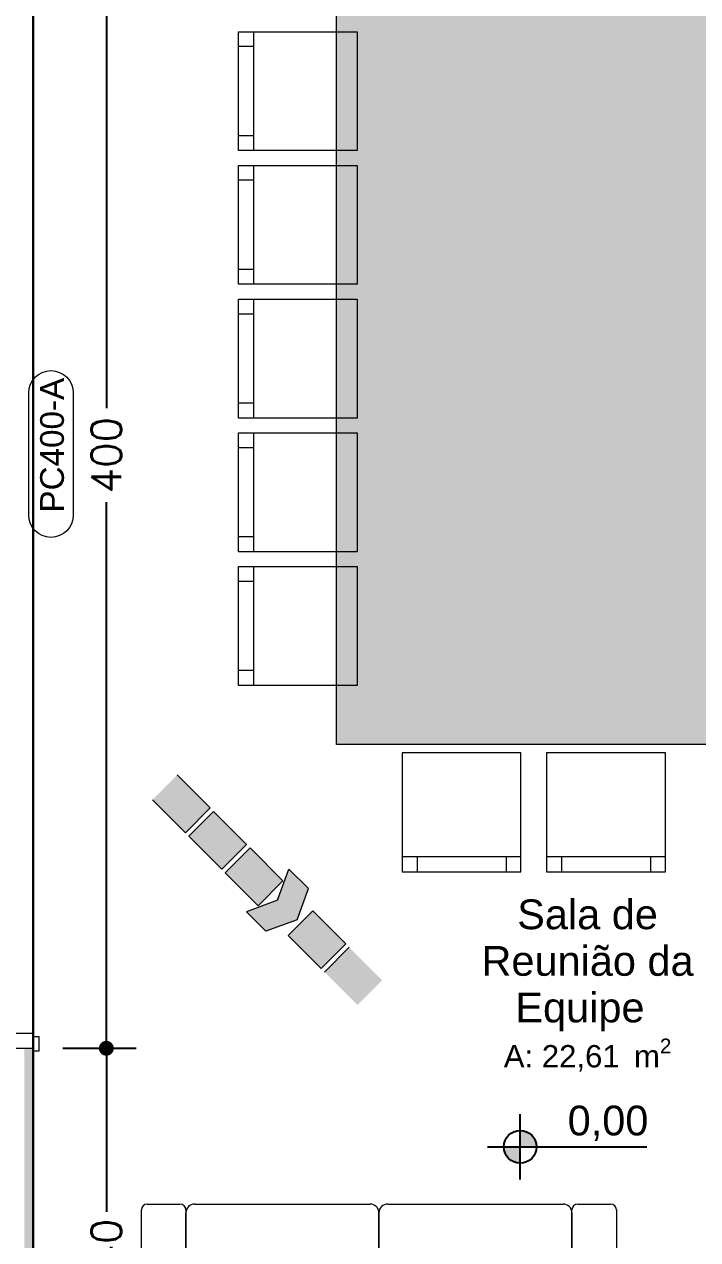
# Model space of a CAD drawing. Header units: metres. Extents: x -1783 to 21505, y -57 to 13660.
# Drawn here: x 11965.8 to 12192.6, y 10741.4 to 11150.4 of the extents above; entities that cross this region are included whole.
import ezdxf
from ezdxf.enums import TextEntityAlignment as Align

# ---------------------------------------------------------------- set-up
doc = ezdxf.new("R2010")
doc.units = ezdxf.units.M
doc.header["$MEASUREMENT"] = 0
for name, color, linetype, lineweight in [('Bombeiro', 1, 'Continuous', 0), ('Marcadores de Porta Archicad_Caneta_No__241', 7, 'Continuous', 13), ('Marcadores de Porta Archicad_Caneta_No__98', 7, 'Continuous', 0), ('MOBILIÁRIO_Caneta_No__96', 252, 'Continuous', 0), ('PAREDE CONSTRUIR_Caneta_No__241', 7, 'Continuous', 13), ('Portas Archicad_Caneta_No__241', 7, 'Continuous', 13), ('Portas Archicad_Caneta_No__96', 252, 'Continuous', 0), ('Selos de Zona Archicad_Caneta_No__11', 7, 'Continuous', 5)]:
    doc.layers.add(name, color=color, linetype=linetype, lineweight=lineweight)
for name, color, linetype in [('cotas', 7, 'Continuous'), ('COTAS EXECUTIVO.EXEC', 7, 'Continuous'), ('Marcadores de Porta Archicad', 7, 'Continuous'), ('MOBILIÁRIO', 7, 'Continuous'), ('PAREDE CONSTRUIR', 7, 'Continuous'), ('Portas Archicad', 7, 'Continuous'), ('ZONA', 7, 'Continuous')]:
    doc.layers.add(name, color=color, linetype=linetype)
doc.layers.add('MOBILIÁRIO_Caneta_No__19', color=7, linetype='Continuous', lineweight=0, true_color=0xe9e9e9)
doc.layers.add('Portas Archicad_Caneta_No__9', color=7, linetype='Continuous', lineweight=5, true_color=0x020202)
doc.styles.add('GENERATED_STYLE_1', font='arial.ttf')
doc.styles.add('R80', font='romans.shx', dxfattribs={"height": 10})
doc.dimstyles.new('1-50', dxfattribs={"dimtxt": 10, "dimasz": 5, "dimexe": 10, "dimexo": 10, "dimgap": 3, "dimtad": 1, "dimdec": 1, "dimrnd": 1, "dimdsep": 46, "dimtxsty": 'R80', "dimblk": 'DOT', "dimcen": 0, "dimclrd": 252, "dimclre": 252, "dimclrt": 252, "dimadec": 0, "dimazin": 0, "dimtfac": 1, "dimtdec": 1, "dimtix": 1, "dimtmove": 2, "dimatfit": 3, "dimldrblk": 'DOT', "dimfxl": 1, "dimtolj": 1, "dimarcsym": 0})

# ---------------------------------------------------------------- blocks, each defined once
blk = doc.blocks.new('_Dot')
at = {"color": 0, "linetype": 'ByBlock', "lineweight": -2}
blk.add_line((-0.5, 0), (-1, 0), dxfattribs=at)
at = {"color": 0, "linetype": 'ByBlock', "const_width": 0.5}
blk.add_lwpolyline([(-0.25, 0, 1), (0.25, 0, 1)], format="xyb", close=True, dxfattribs=at)
blk = doc.blocks.new('*D7190')
at = {"layer": 'COTAS EXECUTIVO.EXEC', "color": 252, "lineweight": -2, "transparency": 16777216}
for p, q in [((12003.84, 11341.25), (11880.68, 11341.25)), ((11890.68, 11336.25), (11890.68, 11005.6)), ((11890.68, 10671.21), (11890.68, 10974.37)), ((12441.34, 10666.21), (11880.68, 10666.21))]:
    blk.add_line(p, q, dxfattribs=at)
at = {"layer": 'COTAS EXECUTIVO.EXEC', "color": 252, "lineweight": -2, "transparency": 16777216, "xscale": 5, "yscale": 5, "zscale": 5}
for p, rotation in [((11890.68, 11341.25), 90), ((11890.68, 10666.21), 270)]:
    blk.add_blockref('_Dot', p, dxfattribs=dict(at, rotation=rotation))
at = {"layer": 'COTAS EXECUTIVO.EXEC', "color": 252, "transparency": 16777216, "insert": (11890.68, 10989.99), "char_height": 10, "attachment_point": 5, "rotation": 90, "style": 'R80'}
blk.add_mtext('\\A1;675', dxfattribs=at)
blk = doc.blocks.new('*D7202')
at = {"layer": 'COTAS EXECUTIVO.EXEC', "color": 252, "lineweight": -2, "transparency": 16777216}
for p, q in [((12023.84, 11341.25), (12250.38, 11341.25)), ((12240.38, 11336.25), (12240.38, 11090.84)), ((12240.38, 10841.21), (12240.38, 11059.13)), ((12598.84, 10836.21), (12230.38, 10836.21))]:
    blk.add_line(p, q, dxfattribs=at)
at = {"layer": 'COTAS EXECUTIVO.EXEC', "color": 252, "lineweight": -2, "transparency": 16777216, "xscale": 5, "yscale": 5, "zscale": 5}
for p, rotation in [((12240.38, 11341.25), 90), ((12240.38, 10836.21), 270)]:
    blk.add_blockref('_Dot', p, dxfattribs=dict(at, rotation=rotation))
at = {"layer": 'COTAS EXECUTIVO.EXEC', "color": 252, "transparency": 16777216, "insert": (12240.38, 11074.99), "char_height": 10, "attachment_point": 5, "rotation": 90, "style": 'R80'}
blk.add_mtext('\\A1;505', dxfattribs=at)
blk = doc.blocks.new('*D7293')
at = {"layer": 'COTAS EXECUTIVO.EXEC', "color": 252, "lineweight": -2, "transparency": 16777216}
for p, q in [((11948.84, 10710.9), (11948.84, 11429.36)), ((11968.84, 10710.9), (11968.84, 11429.36)), ((11953.84, 11419.36), (11963.84, 11419.36))]:
    blk.add_line(p, q, dxfattribs=at)
at = {"layer": 'COTAS EXECUTIVO.EXEC', "color": 252, "lineweight": -2, "transparency": 16777216, "xscale": 5, "yscale": 5, "zscale": 5, "rotation": 180}
blk.add_blockref('_Dot', (11948.84, 11419.36), dxfattribs=at)
at = {"layer": 'COTAS EXECUTIVO.EXEC', "color": 252, "lineweight": -2, "transparency": 16777216, "xscale": 5, "yscale": 5, "zscale": 5}
blk.add_blockref('_Dot', (11968.84, 11419.36), dxfattribs=at)
at = {"layer": 'COTAS EXECUTIVO.EXEC', "color": 252, "transparency": 16777216, "insert": (11931.12, 11419.36), "char_height": 10, "attachment_point": 5, "style": 'R80'}
blk.add_mtext('\\A1;20', dxfattribs=at)
blk = doc.blocks.new('*D7294')
at = {"layer": 'COTAS EXECUTIVO.EXEC', "color": 252, "lineweight": -2, "transparency": 16777216}
for p, q in [((11968.84, 10710.9), (11968.84, 11429.36)), ((12303.84, 11098.73), (12303.84, 11429.36)), ((11973.84, 11419.36), (12106.74, 11419.36)), ((12298.84, 11419.36), (12138.45, 11419.36))]:
    blk.add_line(p, q, dxfattribs=at)
at = {"layer": 'COTAS EXECUTIVO.EXEC', "color": 252, "lineweight": -2, "transparency": 16777216, "xscale": 5, "yscale": 5, "zscale": 5, "rotation": 180}
blk.add_blockref('_Dot', (11968.84, 11419.36), dxfattribs=at)
at = {"layer": 'COTAS EXECUTIVO.EXEC', "color": 252, "lineweight": -2, "transparency": 16777216, "xscale": 5, "yscale": 5, "zscale": 5}
blk.add_blockref('_Dot', (12303.84, 11419.36), dxfattribs=at)
at = {"layer": 'COTAS EXECUTIVO.EXEC', "color": 252, "transparency": 16777216, "insert": (12122.6, 11419.36), "char_height": 10, "attachment_point": 5, "style": 'R80'}
blk.add_mtext('\\A1;335', dxfattribs=at)
blk = doc.blocks.new('*D7469')
at = {"layer": 'COTAS EXECUTIVO.EXEC', "color": 252, "lineweight": -2, "transparency": 16777216}
for p, q in [((11978.84, 10805.8), (12003.47, 10805.8)), ((11993.47, 10800.8), (11993.47, 10750.75)), ((11993.47, 10671.21), (11993.47, 10720.46)), ((11978.84, 10666.21), (12003.47, 10666.21))]:
    blk.add_line(p, q, dxfattribs=at)
at = {"layer": 'COTAS EXECUTIVO.EXEC', "color": 252, "lineweight": -2, "transparency": 16777216, "xscale": 5, "yscale": 5, "zscale": 5}
for p, rotation in [((11993.47, 10805.8), 90), ((11993.47, 10666.21), 270)]:
    blk.add_blockref('_Dot', p, dxfattribs=dict(at, rotation=rotation))
at = {"layer": 'COTAS EXECUTIVO.EXEC', "color": 252, "transparency": 16777216, "insert": (11993.47, 10735.61), "char_height": 10, "attachment_point": 5, "rotation": 90, "style": 'R80'}
blk.add_mtext('\\A1;140', dxfattribs=at)
blk = doc.blocks.new('*D7470')
at = {"layer": 'COTAS EXECUTIVO.EXEC', "color": 252, "lineweight": -2, "transparency": 16777216}
for p, q in [((11978.84, 11205.8), (12003.47, 11205.8)), ((11993.47, 11200.8), (11993.47, 11021.26)), ((11993.47, 10810.8), (11993.47, 10989.54)), ((11978.84, 10805.8), (12003.47, 10805.8))]:
    blk.add_line(p, q, dxfattribs=at)
at = {"layer": 'COTAS EXECUTIVO.EXEC', "color": 252, "lineweight": -2, "transparency": 16777216, "xscale": 5, "yscale": 5, "zscale": 5}
for p, rotation in [((11993.47, 11205.8), 90), ((11993.47, 10805.8), 270)]:
    blk.add_blockref('_Dot', p, dxfattribs=dict(at, rotation=rotation))
at = {"layer": 'COTAS EXECUTIVO.EXEC', "color": 252, "transparency": 16777216, "insert": (11993.47, 11005.4), "char_height": 10, "attachment_point": 5, "rotation": 90, "style": 'R80'}
blk.add_mtext('\\A1;400', dxfattribs=at)
blk = doc.blocks.new('Sliding Door 26_3')
at = {"layer": 'Portas Archicad_Caneta_No__241', "color": 7, "linetype": 'Continuous', "lineweight": 13}
for p, q in [((-2, 0), (-2.02, 0)), ((-2, 0), (-2.02, 0)), ((-2, 0), (-2, -0.03)), ((-2, 0), (-2, -0.03)), ((2, 0), (2, -0.03)), ((2, 0), (2, -0.03)), ((2, 0), (2.02, 0)), ((2, 0), (2.02, 0)), ((-2, -0.03), (-2, -0.17)), ((-2, -0.03), (-2, -0.17)), ((2, -0.03), (2, -0.17)), ((2, -0.03), (2, -0.17)), ((-2, -0.2), (-2.01, -0.2)), ((-2, -0.2), (-2.01, -0.2)), ((-2, -0.17), (-2, -0.2)), ((-2, -0.17), (-2, -0.2)), ((2, -0.17), (2, -0.2)), ((2, -0.17), (2, -0.2)), ((2, -0.2), (2.01, -0.2)), ((2, -0.2), (2.01, -0.2))]:
    blk.add_line(p, q, dxfattribs=at)
at = {"layer": 'Portas Archicad_Caneta_No__9', "color": 18, "linetype": 'Continuous', "lineweight": 5, "true_color": 0x020202}
for p, q in [((-2.02, 0), (-2.02, 0.019)), ((-2.02, 0.019), (-1.97, 0.019)), ((-1.97, 0), (-2.02, 0)), ((-1.95, 0), (-2, 0)), ((-2, 0), (-2, -0.2)), ((-1.97, 0.019), (-1.97, 0)), ((-1.95, -0.2), (-1.95, 0)), ((0.975, 0), (1.075, 0)), ((0.975, -0.03), (0.975, 0)), ((1.075, 0), (1.075, -0.03)), ((1.85, -0.03), (1.85, 0)), ((1.85, 0), (1.95, 0)), ((2, 0), (1.95, 0)), ((1.95, 0), (1.95, -0.2)), ((1.95, 0), (1.95, -0.03)), ((1.97, 0.019), (2.02, 0.019)), ((1.97, 0), (1.97, 0.019)), ((2.02, 0), (1.97, 0)), ((2, -0.2), (2, 0)), ((2.02, 0.019), (2.02, 0)), ((0, -0.03), (0.1, -0.03)), ((0, -0.06), (0, -0.03)), ((0.1, -0.03), (0.1, -0.06)), ((0.875, -0.06), (0.875, -0.03)), ((0.875, -0.03), (0.975, -0.03)), ((1.075, -0.03), (0.975, -0.03)), ((0.975, -0.03), (0.975, -0.06)), ((1.075, -0.015), (1.85, -0.015)), ((1.95, -0.03), (1.85, -0.03)), ((-0.975, -0.06), (-0.875, -0.06)), ((-0.975, -0.09), (-0.975, -0.06)), ((-0.875, -0.06), (-0.875, -0.09)), ((-0.875, -0.075), (-0.1, -0.075)), ((-0.1, -0.09), (-0.1, -0.06)), ((-0.1, -0.06), (0, -0.06)), ((0.1, -0.06), (0, -0.06)), ((0, -0.06), (0, -0.09)), ((0.1, -0.045), (0.875, -0.045)), ((0.975, -0.06), (0.875, -0.06)), ((-1.95, -0.09), (-1.85, -0.09)), ((-1.95, -0.12), (-1.95, -0.09)), ((-1.85, -0.12), (-1.95, -0.12)), ((-1.85, -0.09), (-1.85, -0.12)), ((-1.85, -0.105), (-1.075, -0.105)), ((-1.075, -0.12), (-1.075, -0.09)), ((-1.075, -0.09), (-0.975, -0.09)), ((-0.975, -0.12), (-1.075, -0.12)), ((-0.875, -0.09), (-0.975, -0.09)), ((-0.975, -0.09), (-0.975, -0.12)), ((0, -0.09), (-0.1, -0.09)), ((-2.01, -0.219), (-2.01, -0.2)), ((-2.01, -0.2), (-1.96, -0.2)), ((-2, -0.2), (-1.95, -0.2)), ((-1.96, -0.2), (-1.96, -0.219)), ((1.95, -0.2), (2, -0.2)), ((1.96, -0.2), (2.01, -0.2)), ((1.96, -0.219), (1.96, -0.2)), ((2.01, -0.2), (2.01, -0.219)), ((-1.96, -0.219), (-2.01, -0.219)), ((2.01, -0.219), (1.96, -0.219))]:
    blk.add_line(p, q, dxfattribs=at)
at = {"layer": 'Portas Archicad_Caneta_No__9', "color": 18, "linetype": 'Continuous', "lineweight": 5, "true_color": 0x020202, "flags": 128}
for points in [[(1.075, 0), (1.85, 0), (1.85, -0.015), (1.075, -0.015)], [(0.1, -0.03), (0.875, -0.03), (0.875, -0.045), (0.1, -0.045)], [(1.075, -0.015), (1.85, -0.015), (1.85, -0.03), (1.075, -0.03)], [(-0.875, -0.06), (-0.1, -0.06), (-0.1, -0.075), (-0.875, -0.075)], [(-0.875, -0.075), (-0.1, -0.075), (-0.1, -0.09), (-0.875, -0.09)], [(0.1, -0.045), (0.875, -0.045), (0.875, -0.06), (0.1, -0.06)], [(-1.85, -0.09), (-1.075, -0.09), (-1.075, -0.105), (-1.85, -0.105)], [(-1.85, -0.105), (-1.075, -0.105), (-1.075, -0.12), (-1.85, -0.12)]]:
    blk.add_lwpolyline(points, close=True, dxfattribs=at)
at = {"layer": 'Portas Archicad_Caneta_No__96', "color": 252, "linetype": 'Continuous', "lineweight": 0}
for p, q in [((-2, 0), (2, 0)), ((-2, -0.2), (2, -0.2))]:
    blk.add_line(p, q, dxfattribs=at)
blk = doc.blocks.new('Chair 02 26[24]_6', base_point=(-64.5214, -51.6608))
at = {"layer": 'MOBILIÁRIO_Caneta_No__96', "color": 252, "linetype": 'Continuous', "lineweight": 13}
for p, q in [((-64.5214, -52.0108), (-64.9214, -52.0108)), ((-64.8714, -52.0108), (-64.8714, -52.0608)), ((-64.5714, -52.0108), (-64.5714, -52.0608))]:
    blk.add_line(p, q, dxfattribs=at)
at = {"layer": 'MOBILIÁRIO_Caneta_No__96', "color": 252, "linetype": 'Continuous', "lineweight": 13, "flags": 128}
blk.add_lwpolyline([(-64.5214, -51.6608), (-64.9214, -51.6608), (-64.9214, -52.0608), (-64.5214, -52.0608)], close=True, dxfattribs=at)
blk = doc.blocks.new('Chair 02 26[25]_6', base_point=(-64.0351, -51.6608))
at = {"layer": 'MOBILIÁRIO_Caneta_No__96', "color": 252, "linetype": 'Continuous', "lineweight": 13}
for p, q in [((-64.0351, -52.0108), (-64.4351, -52.0108)), ((-64.3851, -52.0108), (-64.3851, -52.0608)), ((-64.0851, -52.0108), (-64.0851, -52.0608))]:
    blk.add_line(p, q, dxfattribs=at)
at = {"layer": 'MOBILIÁRIO_Caneta_No__96', "color": 252, "linetype": 'Continuous', "lineweight": 13, "flags": 128}
blk.add_lwpolyline([(-64.0351, -51.6608), (-64.4351, -51.6608), (-64.4351, -52.0608), (-64.0351, -52.0608)], close=True, dxfattribs=at)
blk = doc.blocks.new('Chair 02 26[32]_6', base_point=(-65.0727, -51.0337))
at = {"layer": 'MOBILIÁRIO_Caneta_No__96', "color": 252, "linetype": 'Continuous', "lineweight": 13}
for p, q in [((-65.4227, -51.0337), (-65.4227, -51.4337)), ((-65.4227, -51.0837), (-65.4727, -51.0837)), ((-65.4227, -51.3837), (-65.4727, -51.3837))]:
    blk.add_line(p, q, dxfattribs=at)
at = {"layer": 'MOBILIÁRIO_Caneta_No__96', "color": 252, "linetype": 'Continuous', "lineweight": 13, "flags": 128}
blk.add_lwpolyline([(-65.0727, -51.0337), (-65.0727, -51.4337), (-65.4727, -51.4337), (-65.4727, -51.0337)], close=True, dxfattribs=at)
blk = doc.blocks.new('Chair 02 26[33]_6', base_point=(-65.0727, -50.5837))
at = {"layer": 'MOBILIÁRIO_Caneta_No__96', "color": 252, "linetype": 'Continuous', "lineweight": 13}
for p, q in [((-65.4227, -50.5837), (-65.4227, -50.9837)), ((-65.4227, -50.6337), (-65.4727, -50.6337)), ((-65.4227, -50.9337), (-65.4727, -50.9337))]:
    blk.add_line(p, q, dxfattribs=at)
at = {"layer": 'MOBILIÁRIO_Caneta_No__96', "color": 252, "linetype": 'Continuous', "lineweight": 13, "flags": 128}
blk.add_lwpolyline([(-65.0727, -50.5837), (-65.0727, -50.9837), (-65.4727, -50.9837), (-65.4727, -50.5837)], close=True, dxfattribs=at)
blk = doc.blocks.new('Chair 02 26[34]_6', base_point=(-65.0727, -50.1337))
at = {"layer": 'MOBILIÁRIO_Caneta_No__96', "color": 252, "linetype": 'Continuous', "lineweight": 13}
for p, q in [((-65.4227, -50.1337), (-65.4227, -50.5337)), ((-65.4227, -50.1837), (-65.4727, -50.1837)), ((-65.4227, -50.4837), (-65.4727, -50.4837))]:
    blk.add_line(p, q, dxfattribs=at)
at = {"layer": 'MOBILIÁRIO_Caneta_No__96', "color": 252, "linetype": 'Continuous', "lineweight": 13, "flags": 128}
blk.add_lwpolyline([(-65.0727, -50.1337), (-65.0727, -50.5337), (-65.4727, -50.5337), (-65.4727, -50.1337)], close=True, dxfattribs=at)
blk = doc.blocks.new('Chair 02 26[35]_6', base_point=(-65.0727, -49.6837))
at = {"layer": 'MOBILIÁRIO_Caneta_No__96', "color": 252, "linetype": 'Continuous', "lineweight": 13}
for p, q in [((-65.4227, -49.6837), (-65.4227, -50.0837)), ((-65.4227, -49.7337), (-65.4727, -49.7337)), ((-65.4227, -50.0337), (-65.4727, -50.0337))]:
    blk.add_line(p, q, dxfattribs=at)
at = {"layer": 'MOBILIÁRIO_Caneta_No__96', "color": 252, "linetype": 'Continuous', "lineweight": 13, "flags": 128}
blk.add_lwpolyline([(-65.0727, -49.6837), (-65.0727, -50.0837), (-65.4727, -50.0837), (-65.4727, -49.6837)], close=True, dxfattribs=at)
blk = doc.blocks.new('Chair 02 26[36]_6', base_point=(-65.0727, -49.2337))
at = {"layer": 'MOBILIÁRIO_Caneta_No__96', "color": 252, "linetype": 'Continuous', "lineweight": 13}
for p, q in [((-65.4227, -49.2337), (-65.4227, -49.6337)), ((-65.4227, -49.2837), (-65.4727, -49.2837)), ((-65.4227, -49.5837), (-65.4727, -49.5837))]:
    blk.add_line(p, q, dxfattribs=at)
at = {"layer": 'MOBILIÁRIO_Caneta_No__96', "color": 252, "linetype": 'Continuous', "lineweight": 13, "flags": 128}
blk.add_lwpolyline([(-65.0727, -49.2337), (-65.0727, -49.6337), (-65.4727, -49.6337), (-65.4727, -49.2337)], close=True, dxfattribs=at)
blk = doc.blocks.new('Sala de Reunião da Equipe_9_34_6', base_point=(-64.5681, -50.9268))
at = {"layer": 'Selos de Zona Archicad_Caneta_No__11', "color": 7, "lineweight": 5, "insert": (-64.5681, -50.6553), "char_height": 0.1, "width": 1, "attachment_point": 2, "line_spacing_factor": 0.940154, "style": 'GENERATED_STYLE_1'}
blk.add_mtext('\\A1;\\pt0,0.55;Sala de Reunião da Equipe{\\H0.66x;\\S^  ;\\S^  ;}', dxfattribs=at)
at = {"layer": 'Selos de Zona Archicad_Caneta_No__11', "color": 7, "lineweight": 5, "insert": (-64.5681, -51.1234), "char_height": 0.075, "attachment_point": 2, "style": 'GENERATED_STYLE_1'}
blk.add_mtext('\\A1;\\pt0,0.55;A: 22,61{\\H0.66x;\\S^  ;} m{\\H0.66x;\\S2^  ;}', dxfattribs=at)
blk = doc.blocks.new('Dining Table Rectangle 24[89]_6', base_point=(-64.4926, -50.1323))
at = {"layer": 'MOBILIÁRIO_Caneta_No__19', "linetype": 'Continuous', "lineweight": 0, "true_color": 0xe9e9e9}
blk.add_hatch(color=254, dxfattribs=at).paths.add_polyline_path([(-65.1426, -51.6323), (-63.8426, -51.6323), (-63.8426, -48.6323), (-65.1426, -48.6323)])
at = {"layer": 'MOBILIÁRIO_Caneta_No__96', "color": 252, "linetype": 'Continuous', "lineweight": 0, "flags": 128}
blk.add_lwpolyline([(-65.1426, -51.6323), (-65.1426, -48.6323), (-63.8426, -48.6323), (-63.8426, -51.6323)], close=True, dxfattribs=at)
blk = doc.blocks.new('Sofa 26[95]_6', base_point=(-64.1999, -53.1787))
at = {"layer": 'MOBILIÁRIO_Caneta_No__96', "color": 252, "linetype": 'Continuous', "lineweight": 0}
for p, q in [((-65.7999, -54.0087), (-65.7999, -53.1987)), ((-65.7799, -53.1787), (-65.6699, -53.1787)), ((-65.6499, -53.1987), (-65.6499, -54.0087)), ((-65.6499, -53.7234), (-65.6499, -53.2087)), ((-65.6199, -53.1787), (-65.0299, -53.1787)), ((-64.9999, -53.7234), (-64.9999, -53.2087)), ((-64.9999, -53.2087), (-64.9999, -53.7234)), ((-64.9699, -53.1787), (-64.3799, -53.1787)), ((-64.3499, -54.0087), (-64.3499, -53.1987)), ((-64.3499, -53.2087), (-64.3499, -53.7234)), ((-64.3299, -53.1787), (-64.2199, -53.1787)), ((-64.1999, -53.1987), (-64.1999, -54.0087)), ((-65.6499, -53.7834), (-65.6499, -53.9587)), ((-65.0299, -53.7534), (-65.6199, -53.7534)), ((-65.0299, -53.7534), (-65.6199, -53.7534)), ((-64.9999, -53.7834), (-64.9999, -53.9587)), ((-64.9999, -53.9587), (-64.9999, -53.7834)), ((-64.3799, -53.7534), (-64.9699, -53.7534)), ((-64.3799, -53.7534), (-64.9699, -53.7534)), ((-64.3499, -53.9587), (-64.3499, -53.7834)), ((-65.0299, -53.8487), (-65.6199, -53.8487)), ((-64.3799, -53.8487), (-64.9699, -53.8487)), ((-65.6199, -53.9887), (-65.0299, -53.9887)), ((-64.9699, -53.9887), (-64.3799, -53.9887)), ((-65.6699, -54.0287), (-65.7799, -54.0287)), ((-64.3499, -54.0087), (-65.6499, -54.0087)), ((-64.2199, -54.0287), (-64.3299, -54.0287))]:
    blk.add_line(p, q, dxfattribs=at)
for centre, radius, start, end in [((-65.7799, -53.1987), 0.02, 90, 180), ((-65.6699, -53.1987), 0.02, 0, 90), ((-65.6199, -53.2087), 0.03, 90, 180), ((-65.0299, -53.2087), 0.03, 0, 90), ((-64.9699, -53.2087), 0.03, 90, 180), ((-64.3799, -53.2087), 0.03, 0, 90), ((-64.3299, -53.1987), 0.02, 90, 180), ((-64.2199, -53.1987), 0.02, 0, 90), ((-65.6199, -53.7234), 0.03, 180, 270), ((-65.0299, -53.7234), 0.03, 270, 0), ((-64.9699, -53.7234), 0.03, 180, 270), ((-64.3799, -53.7234), 0.03, 270, 0), ((-65.6199, -53.7834), 0.03, 90, 180), ((-65.0299, -53.7834), 0.03, 0, 90), ((-64.9699, -53.7834), 0.03, 90, 180), ((-64.3799, -53.7834), 0.03, 0, 90), ((-65.6199, -53.8787), 0.03, 90, 180), ((-65.0299, -53.8787), 0.03, 0, 90), ((-64.9699, -53.8787), 0.03, 90, 180), ((-64.3799, -53.8787), 0.03, 0, 90), ((-65.6199, -53.9587), 0.03, 180, 270), ((-65.0299, -53.9587), 0.03, 270, 0), ((-64.9699, -53.9587), 0.03, 180, 270), ((-64.3799, -53.9587), 0.03, 270, 0), ((-65.7799, -54.0087), 0.02, 180, 270), ((-65.6699, -54.0087), 0.02, 270, 0), ((-64.3299, -54.0087), 0.02, 180, 270), ((-64.2199, -54.0087), 0.02, 270, 0)]:
    blk.add_arc(centre, radius, start, end, dxfattribs=at)
blk = doc.blocks.new('D Marker 22_2')
at = {"layer": 'Marcadores de Porta Archicad_Caneta_No__98', "color": 7, "linetype": 'Continuous', "lineweight": 0, "flags": 128}
blk.add_lwpolyline([(-0.2055, -0.1849), (0.2055, -0.1849, -1), (0.2055, -0.3349), (-0.2055, -0.3349, -1)], format="xyb", close=True, dxfattribs=at)
at = {"layer": 'Marcadores de Porta Archicad_Caneta_No__241', "color": 7, "lineweight": 13, "style": 'GENERATED_STYLE_1'}
blk.add_attdef('AC_WIDO_ID', text='', height=0.08, dxfattribs=at).set_placement((-0.2226, -0.3018), align=Align.BOTTOM_LEFT)

msp = doc.modelspace()

# ---------------------------------------------------------------- hatches: boundary and pattern name
at = {"layer": 'Bombeiro'}
h = msp.add_hatch(color=256, dxfattribs=at)
h.paths.add_polyline_path([(12075.291, 10839.79), (12066.965, 10831.464), (12078.073, 10820.357), (12086.399, 10828.683)])
h.paths.add_polyline_path([(12063.015, 10852.067), (12054.689, 10843.741), (12065.796, 10832.634), (12074.122, 10840.96)])
h.paths.add_polyline_path([(12051.135, 10855.621), (12040.663, 10851.778), (12047.211, 10845.23), (12057.682, 10849.073), (12061.526, 10859.545), (12054.978, 10866.093)])
h.paths.add_polyline_path([(12052.959, 10862.122), (12041.852, 10873.23), (12033.526, 10864.904), (12044.633, 10853.796)])
h.paths.add_polyline_path([(12029.575, 10885.506), (12021.249, 10877.18), (12032.357, 10866.073), (12040.683, 10874.399)])
h.paths.add_polyline_path([(12028.406, 10886.675), (12017.299, 10897.783), (12008.973, 10889.457), (12020.08, 10878.349)])
h = msp.add_hatch(color=256, dxfattribs=at)
h.paths.add_polyline_path([(12075.291, 10839.79), (12066.965, 10831.464), (12078.073, 10820.357), (12086.399, 10828.683)])
h.paths.add_polyline_path([(12063.015, 10852.067), (12054.689, 10843.741), (12065.796, 10832.634), (12074.122, 10840.96)])
h.paths.add_polyline_path([(12051.135, 10855.621), (12040.663, 10851.778), (12047.211, 10845.23), (12057.682, 10849.073), (12061.526, 10859.545), (12054.978, 10866.093)])
h.paths.add_polyline_path([(12052.959, 10862.122), (12041.852, 10873.23), (12033.526, 10864.904), (12044.633, 10853.796)])
h.paths.add_polyline_path([(12029.575, 10885.506), (12021.249, 10877.18), (12032.357, 10866.073), (12040.683, 10874.399)])
h.paths.add_polyline_path([(12028.406, 10886.675), (12017.299, 10897.783), (12008.973, 10889.457), (12020.08, 10878.349)])
at = {"layer": 'cotas'}
h = msp.add_hatch(color=7, dxfattribs=at)
h.dxf.hatch_style = 1
h.paths.add_polyline_path([(21504.961, 13659.963), (10304.961, 13659.963), (10304.961, 5739.963), (21504.961, 5739.963)])
h.paths.add_polyline_path([(10571.627, 13593.296), (21371.627, 13593.296), (21371.627, 5806.63), (10571.627, 5806.63)], flags=16)
at = {"layer": 'COTAS EXECUTIVO.EXEC'}
for points in [[(12132.828, 10772.636), (12138.328, 10772.636), (12137.909, 10774.74), (12136.717, 10776.525), (12134.933, 10777.717), (12132.828, 10778.136)], [(12132.828, 10772.636), (12127.328, 10772.636), (12127.747, 10770.531), (12128.939, 10768.746), (12130.723, 10767.554), (12132.828, 10767.136)]]:
    msp.add_hatch(color=256, dxfattribs=at).paths.add_polyline_path(points)
at = {"layer": 'PAREDE CONSTRUIR', "linetype": 'Continuous', "lineweight": 0, "true_color": 0xffffff}
msp.add_hatch(color=7, dxfattribs=at).paths.add_polyline_path([(11965.841, 10666.212), (11968.841, 10666.212), (11968.841, 10805.802), (11965.841, 10805.802)])

# ---------------------------------------------------------------- linework, layer by layer
at = {"layer": 'Bombeiro'}
for p, q in [((12017.299, 10897.783), (12028.406, 10886.675)), ((12017.299, 10897.783), (12028.406, 10886.675)), ((12008.973, 10889.457), (12020.08, 10878.349)), ((12008.973, 10889.457), (12020.08, 10878.349)), ((12028.406, 10886.675), (12020.08, 10878.349)), ((12028.406, 10886.675), (12020.08, 10878.349)), ((12029.575, 10885.506), (12021.249, 10877.18)), ((12029.575, 10885.506), (12021.249, 10877.18)), ((12029.575, 10885.506), (12040.683, 10874.399)), ((12029.575, 10885.506), (12040.683, 10874.399)), ((12021.249, 10877.18), (12032.357, 10866.073)), ((12021.249, 10877.18), (12032.357, 10866.073)), ((12040.683, 10874.399), (12032.357, 10866.073)), ((12040.683, 10874.399), (12032.357, 10866.073)), ((12041.852, 10873.23), (12033.526, 10864.904)), ((12041.852, 10873.23), (12033.526, 10864.904)), ((12041.852, 10873.23), (12052.959, 10862.122)), ((12041.852, 10873.23), (12052.959, 10862.122)), ((12033.526, 10864.904), (12044.633, 10853.796)), ((12033.526, 10864.904), (12044.633, 10853.796)), ((12051.135, 10855.621), (12054.978, 10866.093)), ((12051.135, 10855.621), (12054.978, 10866.093)), ((12054.978, 10866.093), (12061.526, 10859.545)), ((12054.978, 10866.093), (12061.526, 10859.545)), ((12052.959, 10862.122), (12044.633, 10853.796)), ((12052.959, 10862.122), (12044.633, 10853.796)), ((12057.682, 10849.073), (12061.526, 10859.545)), ((12057.682, 10849.073), (12061.526, 10859.545)), ((12051.135, 10855.621), (12040.663, 10851.778)), ((12051.135, 10855.621), (12040.663, 10851.778)), ((12047.211, 10845.23), (12040.663, 10851.778)), ((12047.211, 10845.23), (12040.663, 10851.778)), ((12063.015, 10852.067), (12054.689, 10843.741)), ((12063.015, 10852.067), (12054.689, 10843.741)), ((12063.015, 10852.067), (12074.122, 10840.96)), ((12063.015, 10852.067), (12074.122, 10840.96)), ((12057.682, 10849.073), (12047.211, 10845.23)), ((12057.682, 10849.073), (12047.211, 10845.23)), ((12054.689, 10843.741), (12065.796, 10832.634)), ((12054.689, 10843.741), (12065.796, 10832.634)), ((12074.122, 10840.96), (12065.796, 10832.634)), ((12074.122, 10840.96), (12065.796, 10832.634)), ((12075.291, 10839.79), (12066.965, 10831.464)), ((12075.291, 10839.79), (12066.965, 10831.464))]:
    msp.add_line(p, q, dxfattribs=at)
at = {"layer": 'COTAS EXECUTIVO.EXEC'}
for p, q in [((12132.828, 10761.636), (12132.828, 10783.636)), ((12121.828, 10772.636), (12175.52, 10772.636))]:
    msp.add_line(p, q, dxfattribs=at)
at = {"layer": 'COTAS EXECUTIVO.EXEC', "flags": 128}
msp.add_lwpolyline([(12303.841, 11341.251), (11968.841, 11341.251), (11968.841, 10666.212), (12303.841, 10666.212)], close=True, dxfattribs=at)
at = {"layer": 'COTAS EXECUTIVO.EXEC'}
msp.add_circle((12132.828, 10772.636), 5.5, dxfattribs=at)
at = {"layer": 'PAREDE CONSTRUIR_Caneta_No__241', "color": 7, "linetype": 'Continuous', "lineweight": 13}
for p, q in [((11951.841, 10805.802), (11965.841, 10805.802)), ((11965.841, 10805.802), (11968.841, 10805.802)), ((11968.841, 10805.802), (11968.841, 10804.802))]:
    msp.add_line(p, q, dxfattribs=at)
at = {"layer": 'PAREDE CONSTRUIR_Caneta_No__241', "color": 7, "linetype": 'Continuous', "lineweight": 13, "flags": 128}
msp.add_lwpolyline([(11968.841, 10666.212), (11968.841, 10805.802)], dxfattribs=at)

# ---------------------------------------------------------------- block references
at = {"layer": 'Marcadores de Porta Archicad', "color": 7, "lineweight": 0}
ref = msp.add_blockref('D Marker 22_2', (11948.841, 11005.802), dxfattribs=dict(at, xscale=100, yscale=100, zscale=100, rotation=90))
ref.add_attrib('AC_WIDO_ID', 'PC400-A', dxfattribs={"layer": 'Marcadores de Porta Archicad_Caneta_No__241', "color": 7, "lineweight": 13, "height": 8, "rotation": 90, "style": 'GENERATED_STYLE_1'}).set_placement((11981.576, 10986.093), align=Align.BOTTOM_LEFT)
at = {"layer": 'MOBILIÁRIO', "color": 252, "linetype": 'Continuous', "lineweight": 0, "xscale": 100, "yscale": 100, "zscale": 100}
for name, p in [('Chair 02 26[36]_6', (12077.975, 11147.902)), ('Chair 02 26[35]_6', (12077.975, 11102.902)), ('Chair 02 26[34]_6', (12077.975, 11057.902)), ('Chair 02 26[33]_6', (12077.975, 11012.902)), ('Chair 02 26[32]_6', (12077.975, 10967.902)), ('Chair 02 26[24]_6', (12133.102, 10905.189)), ('Chair 02 26[25]_6', (12181.733, 10905.189))]:
    msp.add_blockref(name, p, dxfattribs=at)
at = {"layer": 'MOBILIÁRIO_Caneta_No__96', "color": 252, "linetype": 'Continuous', "lineweight": 0, "xscale": 100, "yscale": 100, "zscale": 100}
for name, p in [('Dining Table Rectangle 24[89]_6', (12135.984, 11058.043)), ('Sofa 26[95]_6', (12165.259, 10753.398))]:
    msp.add_blockref(name, p, dxfattribs=at)
at = {"layer": 'Portas Archicad', "color": 252, "linetype": 'Continuous', "lineweight": 0, "xscale": 100, "yscale": 100, "zscale": 100, "rotation": 90}
msp.add_blockref('Sliding Door 26_3', (11948.841, 11005.802), dxfattribs=at)
at = {"layer": 'ZONA', "color": 7, "linetype": 'Continuous', "lineweight": 0, "xscale": 100, "yscale": 100, "zscale": 100}
msp.add_blockref('Sala de Reunião da Equipe_9_34_6', (12155.527, 10828.736), dxfattribs=at)

# ---------------------------------------------------------------- texts
at = {"layer": 'COTAS EXECUTIVO.EXEC', "insert": (12148.828, 10774.636), "char_height": 10, "attachment_point": 7, "style": 'GENERATED_STYLE_1'}
msp.add_mtext('\\A1;0,00', dxfattribs=at)

# ---------------------------------------------------------------- dimensions: what is measured, and where the dimension line sits
at = {"layer": 'COTAS EXECUTIVO.EXEC'}
for base, p1, p2, picture, middle in [((11968.841, 11419.364), (11948.841, 10700.895), (11968.841, 10700.895), '*D7293', (11931.121, 11419.364)), ((12303.841, 11419.364), (11968.841, 10700.895), (12303.841, 11088.731), '*D7294', (12122.595, 11419.364))]:
    dim = msp.add_linear_dim(base=base, p1=p1, p2=p2, dimstyle='1-50', dxfattribs=at)
    dim.commit()
    dim.dimension.update_dxf_attribs({"geometry": picture, "text_midpoint": middle, "dimtype": 160})
for base, p1, p2, picture, middle in [((11890.679, 11341.251), (12451.341, 10666.212), (12013.843, 11341.251), '*D7190', (11890.679, 10989.985)), ((12240.381, 11341.251), (12608.841, 10836.212), (12013.843, 11341.251), '*D7202', (12240.381, 11074.985)), ((11993.473, 11205.802), (11968.841, 10805.802), (11968.841, 11205.802), '*D7470', (11993.473, 11005.402)), ((11993.473, 10805.802), (11968.841, 10666.212), (11968.841, 10805.802), '*D7469', (11993.473, 10735.607))]:
    dim = msp.add_linear_dim(base=base, p1=p1, p2=p2, angle=90, dimstyle='1-50', dxfattribs=at)
    dim.commit()
    dim.dimension.update_dxf_attribs({"geometry": picture, "text_midpoint": middle, "dimtype": 160})

doc.saveas('drawing.dxf')
